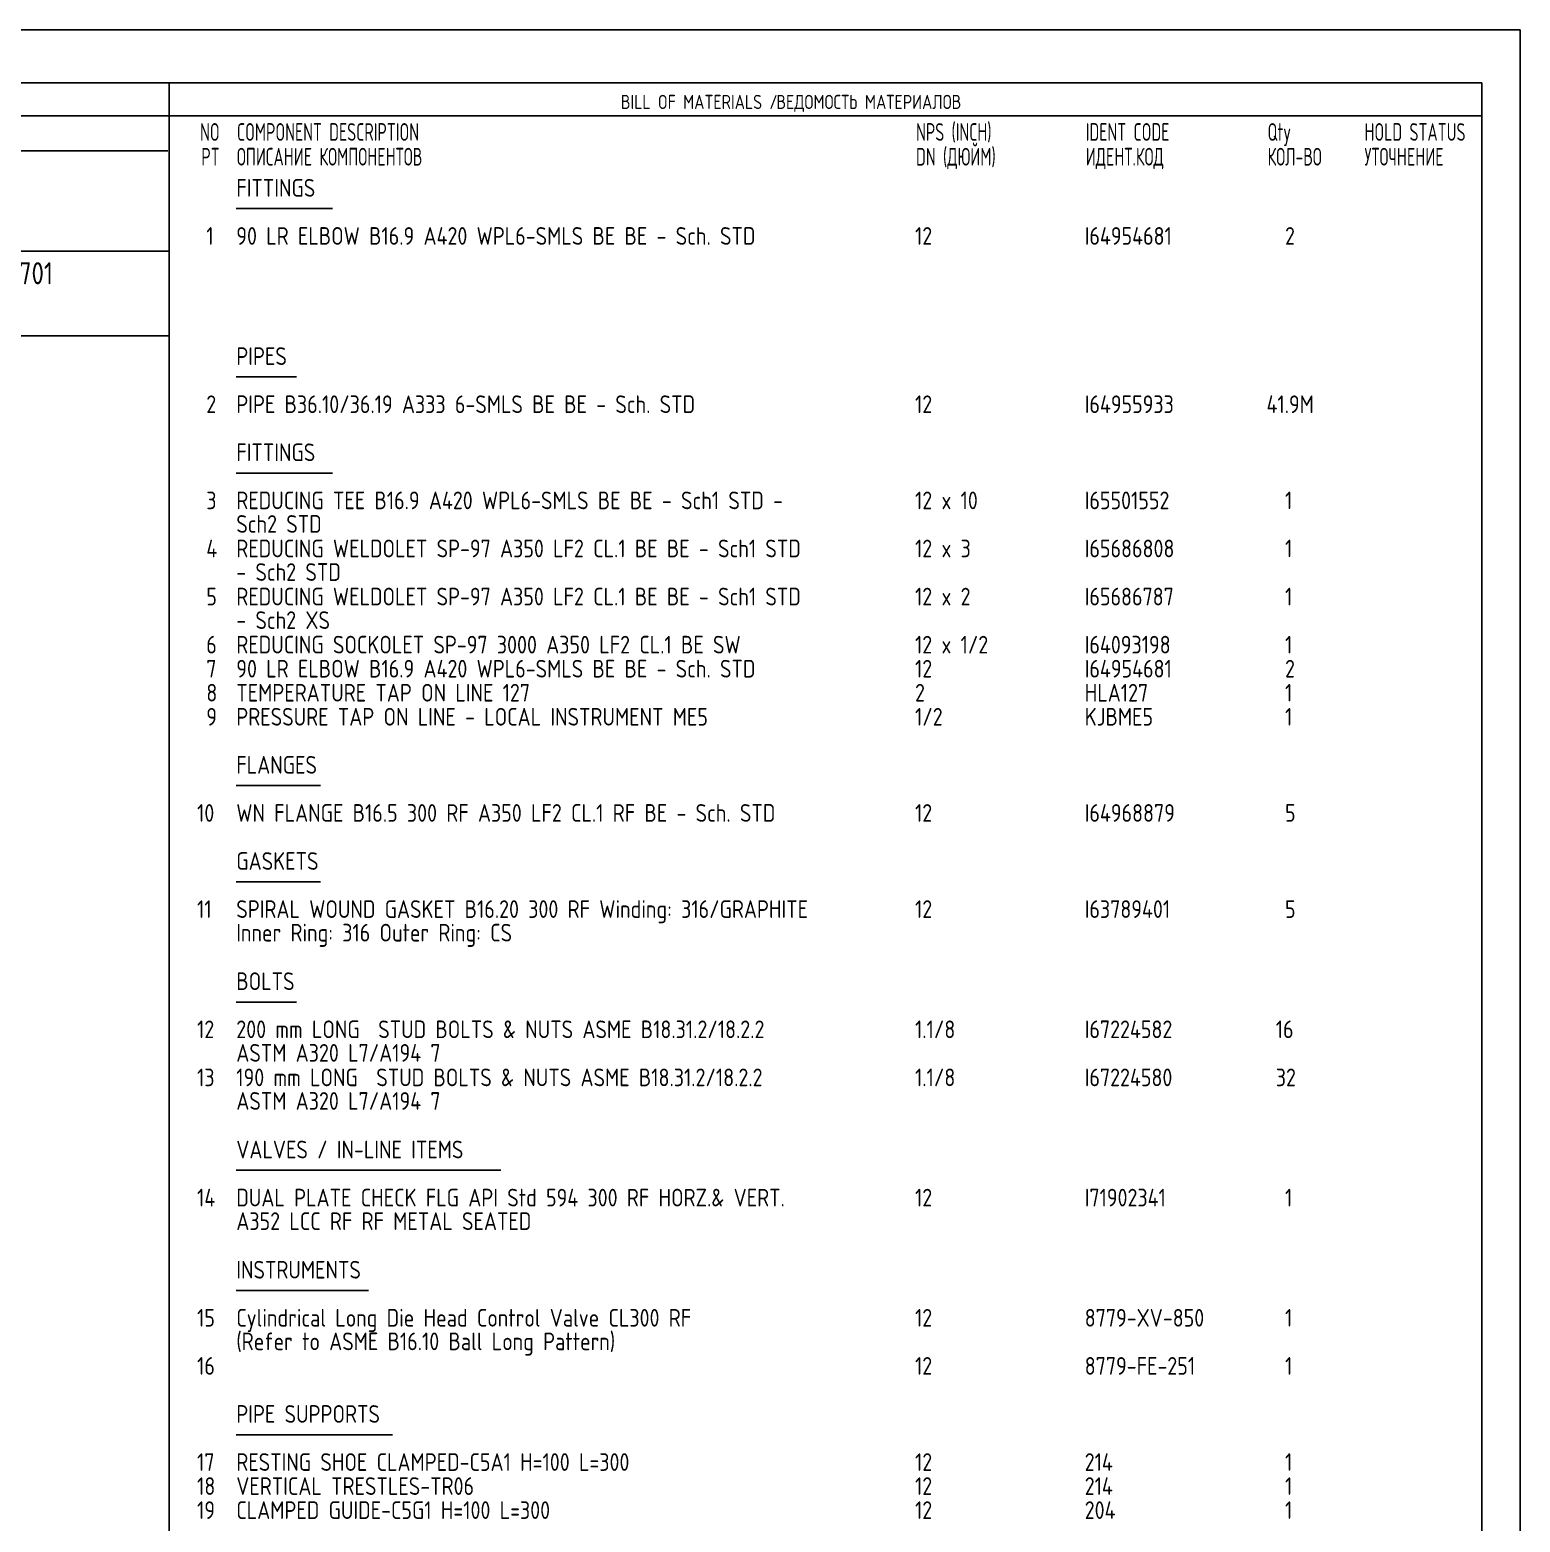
# Model space of a CAD drawing. Extents: x 0 to 594, y 0 to 420.
# Drawn here: x 383.2 to 594, y 208.9 to 420 of the extents above; entities that cross this region are included whole.
import ezdxf
from ezdxf.enums import TextEntityAlignment as Align

# ---------------------------------------------------------------- set-up
doc = ezdxf.new("R2010")
doc.units = 0
doc.header["$MEASUREMENT"] = 0
doc.linetypes.add('BORDER_2012_SLN$0$8001.Solid', pattern=[0])
for name, color, linetype in [('BORDER_2012_SLN$0$2', 7, 'Continuous'), ('BORDER_2012_SLN$0$GT_1', 7, 'Continuous'), ('GT_1', 7, 'Continuous')]:
    doc.layers.add(name, color=color, linetype=linetype)
for name, color, linetype, lineweight in [('BORDER_2012_SLN$0$BG_Level_1', 7, 'BORDER_2012_SLN$0$8001.Solid', 25), ('BORDER_2012_SLN$0$Level_1', 7, 'BORDER_2012_SLN$0$8001.Solid', 25), ('BORDER_2012_SLN$0$Level_18', 7, 'BORDER_2012_SLN$0$8001.Solid', 25)]:
    doc.layers.add(name, color=color, linetype=linetype, lineweight=lineweight)
doc.styles.add('BORDER_2012_SLN$0$GOST type A', font='GOST type A')
doc.styles.add('BORDER_2012_SLN$0$HTX1', font='')
doc.styles.add('HTX1', font='')
doc.styles.get('BORDER_2012_SLN$0$HTX1').set_extended_font_data('GOST type A')
doc.styles.get('HTX1').set_extended_font_data('GOST type A')

# ---------------------------------------------------------------- blocks, each defined once
blk = doc.blocks.new('BORDER_2012_SLN')
at = {"layer": 'BORDER_2012_SLN$0$2'}
blk.add_line((162.42, 407.85), (588.6, 407.85), dxfattribs=at)
at = {"layer": 'BORDER_2012_SLN$0$Level_1', "color": 7, "lineweight": -3}
for p, q in [((588.6, 412.5), (25.4, 412.5)), ((402.9, 7.5), (402.9, 412.5)), ((588.6, 412.5), (588.6, 7.5)), ((402.75, 402.9), (188.39, 402.9)), ((402.9, 388.7), (162.37, 388.68)), ((402.9, 376.7), (25.4, 376.7))]:
    blk.add_line(p, q, dxfattribs=at)
at = {"layer": 'BORDER_2012_SLN$0$Level_18', "color": 7, "lineweight": -3, "flags": 128}
blk.add_lwpolyline([(0, 0), (0, 420), (594, 420), (594, 0)], close=True, dxfattribs=at)
at = {"layer": 'BORDER_2012_SLN$0$BG_Level_1', "color": 7, "style": 'BORDER_2012_SLN$0$GOST type A'}
for s, p in [('BILL OF MATERIALS / ', (466.8, 408.8)), ('ВЕДОМОСТЬ МАТЕРИАЛОВ', (488.8, 408.8))]:
    blk.add_text(s, height=2, dxfattribs=at).set_placement(p)
at = {"layer": 'BORDER_2012_SLN$0$GT_1', "style": 'BORDER_2012_SLN$0$HTX1', "width": 0.8}
for s, p in [('NO', (410.06, 404.3)), ('PT', (410.06, 400.8))]:
    blk.add_text(s, height=2.5, dxfattribs=at).set_placement(p, align=Align.RIGHT)
for s, p in [('COMPONENT DESCRIPTION', (412.5, 404.3)), ('NPS (INCH)', (508.56, 404.3)), ('IDENT CODE', (532.56, 404.3)), ('Qty', (558.27, 404.3)), ('HOLD STATUS', (571.99, 404.3)), ('ОПИСАНИЕ КОМПОНЕНТОВ', (412.5, 400.8)), ('DN (ДЮЙМ)', (508.56, 400.8)), ('ИДЕНТ.КОД', (532.56, 400.8)), ('КОЛ-ВО', (558.27, 400.8)), ('УТОЧНЕНИЕ', (571.99, 400.8))]:
    blk.add_text(s, height=2.5, dxfattribs=at).set_placement(p)

msp = doc.modelspace()

# ---------------------------------------------------------------- linework, layer by layer
at = {"layer": 'GT_1', "flags": 128}
for points in [[(0, 0), (594, 0), (594, 420), (0, 420), (0, 0)], [(426.014, 394.704), (412.414, 394.704)], [(420.914, 370.895), (412.414, 370.895)], [(426.014, 357.289), (412.414, 357.289)], [(424.314, 313.071), (412.414, 313.071)], [(424.314, 299.466), (412.414, 299.466)], [(420.914, 282.459), (412.414, 282.459)], [(449.814, 258.65), (412.414, 258.65)], [(431.114, 241.643), (412.414, 241.643)], [(434.514, 221.235), (412.414, 221.235)]]:
    msp.add_lwpolyline(points, dxfattribs=at)

# ---------------------------------------------------------------- block references
at = {"linetype": 'Continuous'}
msp.add_blockref('BORDER_2012_SLN', (0, 0), dxfattribs=at)

# ---------------------------------------------------------------- texts
at = {"layer": 'GT_1', "style": 'HTX1', "width": 1.02}
for s, height, p in [('FITTINGS', 2.5, (412.414, 396.395)), ('  1', 2.5, (405.557, 389.592)), ('90 LR ELBOW B16.9 A420 WPL6-SMLS BE BE - Sch. STD', 2.5, (412.414, 389.592)), ('12', 2.5, (508.414, 389.592)), ('I64954681', 2.5, (532.414, 389.592)), ('  2', 2.5, (558.129, 389.592)), ('SLN-2725-8779-25-F-2701', 3.125, (345, 384)), ('PIPES', 2.5, (412.414, 372.585)), ('  2', 2.5, (405.557, 365.782)), ('PIPE B36.10/36.19 A333 6-SMLS BE BE - Sch. STD', 2.5, (412.414, 365.782)), ('12', 2.5, (508.414, 365.782)), ('I64955933', 2.5, (532.414, 365.782)), ('41.9M', 2.5, (558.129, 365.782)), ('FITTINGS', 2.5, (412.414, 358.98)), ('  3', 2.5, (405.557, 352.177)), ('REDUCING TEE B16.9 A420 WPL6-SMLS BE BE - Sch1 STD -', 2.5, (412.414, 352.177)), ('12 x 10', 2.5, (508.414, 352.177)), ('I65501552', 2.5, (532.414, 352.177)), ('  1', 2.5, (558.129, 352.177)), ('Sch2 STD', 2.5, (412.414, 348.844)), ('  4', 2.5, (405.557, 345.374)), ('REDUCING WELDOLET SP-97 A350 LF2 CL.1 BE BE - Sch1 STD', 2.5, (412.414, 345.374)), ('12 x 3', 2.5, (508.414, 345.374)), ('I65686808', 2.5, (532.414, 345.374)), ('  1', 2.5, (558.129, 345.374)), ('- Sch2 STD', 2.5, (412.414, 342.041)), ('  5', 2.5, (405.557, 338.571)), ('REDUCING WELDOLET SP-97 A350 LF2 CL.1 BE BE - Sch1 STD', 2.5, (412.414, 338.571)), ('12 x 2', 2.5, (508.414, 338.571)), ('I65686787', 2.5, (532.414, 338.571)), ('  1', 2.5, (558.129, 338.571)), ('- Sch2 XS', 2.5, (412.414, 335.238)), ('  6', 2.5, (405.557, 331.769)), ('REDUCING SOCKOLET SP-97 3000 A350 LF2 CL.1 BE SW', 2.5, (412.414, 331.769)), ('12 x 1/2', 2.5, (508.414, 331.769)), ('I64093198', 2.5, (532.414, 331.769)), ('  1', 2.5, (558.129, 331.769)), ('  7', 2.5, (405.557, 328.367)), ('90 LR ELBOW B16.9 A420 WPL6-SMLS BE BE - Sch. STD', 2.5, (412.414, 328.367)), ('12', 2.5, (508.414, 328.367)), ('I64954681', 2.5, (532.414, 328.367)), ('  2', 2.5, (558.129, 328.367)), ('  8', 2.5, (405.557, 324.966)), ('TEMPERATURE TAP ON LINE 127', 2.5, (412.414, 324.966)), ('2', 2.5, (508.414, 324.966)), ('HLA127', 2.5, (532.414, 324.966)), ('  1', 2.5, (558.129, 324.966)), ('  9', 2.5, (405.557, 321.565)), ('PRESSURE TAP ON LINE - LOCAL INSTRUMENT ME5', 2.5, (412.414, 321.565)), ('1/2', 2.5, (508.414, 321.565)), ('KJBME5', 2.5, (532.414, 321.565)), ('  1', 2.5, (558.129, 321.565)), ('FLANGES', 2.5, (412.414, 314.762)), (' 10', 2.5, (405.557, 307.959)), ('WN FLANGE B16.5 300 RF A350 LF2 CL.1 RF BE - Sch. STD', 2.5, (412.414, 307.959)), ('12', 2.5, (508.414, 307.959)), ('I64968879', 2.5, (532.414, 307.959)), ('  5', 2.5, (558.129, 307.959)), ('GASKETS', 2.5, (412.414, 301.156)), (' 11', 2.5, (405.557, 294.354)), ('SPIRAL WOUND GASKET B16.20 300 RF Winding: 316/GRAPHITE', 2.5, (412.414, 294.354)), ('12', 2.5, (508.414, 294.354)), ('I63789401', 2.5, (532.414, 294.354)), ('  5', 2.5, (558.129, 294.354)), ('Inner Ring: 316 Outer Ring: CS', 2.5, (412.414, 291.02)), ('BOLTS', 2.5, (412.414, 284.15)), (' 12', 2.5, (405.557, 277.347)), ('200 mm LONG  STUD BOLTS & NUTS ASME B18.31.2/18.2.2', 2.5, (412.414, 277.347)), ('1.1/8', 2.5, (508.414, 277.347)), ('I67224582', 2.5, (532.414, 277.347)), (' 16', 2.5, (558.129, 277.347)), ('ASTM A320 L7/A194 7', 2.5, (412.414, 274.014)), (' 13', 2.5, (405.557, 270.544)), ('190 mm LONG  STUD BOLTS & NUTS ASME B18.31.2/18.2.2', 2.5, (412.414, 270.544)), ('1.1/8', 2.5, (508.414, 270.544)), ('I67224580', 2.5, (532.414, 270.544)), (' 32', 2.5, (558.129, 270.544)), ('ASTM A320 L7/A194 7', 2.5, (412.414, 267.211)), ('VALVES / IN-LINE ITEMS', 2.5, (412.414, 260.34)), (' 14', 2.5, (405.557, 253.537)), ('DUAL PLATE CHECK FLG API Std 594 300 RF HORZ.& VERT.', 2.5, (412.414, 253.537)), ('12', 2.5, (508.414, 253.537)), ('I71902341', 2.5, (532.414, 253.537)), ('  1', 2.5, (558.129, 253.537)), ('A352 LCC RF RF METAL SEATED', 2.5, (412.414, 250.204)), ('INSTRUMENTS', 2.5, (412.414, 243.333)), (' 15', 2.5, (405.557, 236.531)), ('Cylindrical Long Die Head Control Valve CL300 RF', 2.5, (412.414, 236.531)), ('12', 2.5, (508.414, 236.531)), ('8779-XV-850', 2.5, (532.414, 236.531)), ('  1', 2.5, (558.129, 236.531)), ('(Refer to ASME B16.10 Ball Long Pattern)', 2.5, (412.414, 233.197)), (' 16', 2.5, (405.557, 229.728)), ('12', 2.5, (508.414, 229.728)), ('8779-FE-251', 2.5, (532.414, 229.728)), ('  1', 2.5, (558.129, 229.728)), ('PIPE SUPPORTS', 2.5, (412.414, 222.925)), (' 17', 2.5, (405.557, 216.122)), ('RESTING SHOE CLAMPED-C5A1 H=100 L=300', 2.5, (412.414, 216.122)), ('12', 2.5, (508.414, 216.122)), ('214', 2.5, (532.414, 216.122)), ('  1', 2.5, (558.129, 216.122)), (' 18', 2.5, (405.557, 212.721)), ('VERTICAL TRESTLES-TR06', 2.5, (412.414, 212.721)), ('12', 2.5, (508.414, 212.721)), ('214', 2.5, (532.414, 212.721)), ('  1', 2.5, (558.129, 212.721)), (' 19', 2.5, (405.557, 209.32)), ('CLAMPED GUIDE-C5G1 H=100 L=300', 2.5, (412.414, 209.32)), ('12', 2.5, (508.414, 209.32)), ('204', 2.5, (532.414, 209.32)), ('  1', 2.5, (558.129, 209.32))]:
    msp.add_text(s, height=height, dxfattribs=at).set_placement(p)

doc.saveas('drawing.dxf')
